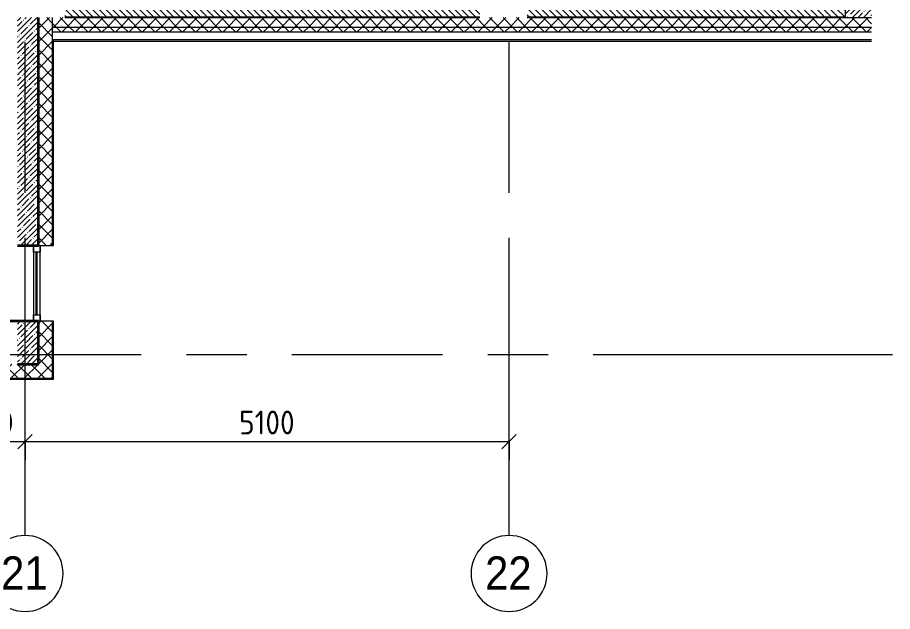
# Model space of a CAD drawing. Header units: millimetres. Extents: x 35861 to 236814, y -8553 to 29000.
# Drawn here: x 75480 to 84700, y -2706 to 3550 of the extents above; entities that cross this region are included whole.
import ezdxf

# ---------------------------------------------------------------- set-up
doc = ezdxf.new("R2010")
doc.units = ezdxf.units.MM
doc.linetypes.add('Осевая', pattern=[3175, 635, -476.25, 1587.5, -476.25])
for name, color, linetype, lineweight in [('A-ANNO-DIMS', 7, 'Continuous', 9), ('A-ANNO-DIMS-100', 7, 'Continuous', 9), ('A-GLAZ', 7, 'Continuous', 9), ('A-GLAZ-1', 7, 'Continuous', 13), ('A-WALL', 7, 'Continuous', 9), ('I-WALL', 7, 'Continuous', 9), ('S-COLS', 7, 'Continuous', 9), ('Оси', 7, 'Continuous', 9), ('Оси-1', 7, 'Continuous', 20), ('Оси-2', 7, 'Осевая', 9)]:
    doc.layers.add(name, color=color, linetype=linetype, lineweight=lineweight)
for name, color, linetype, lineweight, true_color in [('A-WALL-1', 7, 'Continuous', 35, 0x3c3c3c), ('A-WALL-2', 7, 'Continuous', 25, 0x3c3c3c), ('A-WALL-3', 7, 'Continuous', 13, 0x3c3c3c), ('A-WALL-FNSH-1', 7, 'Continuous', 9, 0x3c3c3c), ('A-WALL-FNSH-2', 7, 'Continuous', 13, 0x3c3c3c)]:
    doc.layers.add(name, color=color, linetype=linetype, lineweight=lineweight, true_color=true_color)
doc.styles.add('Arial', font='arial.ttf', dxfattribs={"width": 0.9, "height": 350})
doc.styles.add('ISOCPEUR', font='isocpeur.ttf', dxfattribs={"width": 0.9, "height": 250})
doc.dimstyles.new('ISO-2_5_0_9К_БОЛЬШОЙ', dxfattribs={"dimscale": 304.8, "dimtxt": 248.995294, "dimasz": 0.492126, "dimexe": 0.393701, "dimexo": 0.984252, "dimgap": 0, "dimtad": 1, "dimdec": 0, "dimrnd": 10, "dimzin": 0, "dimdsep": 46, "dimtxsty": 'ISOCPEUR', "dimblk1": 'OBLIQUE', "dimblk2": 'OBLIQUE', "dimsah": 1, "dimcen": 0.09, "dimdle": 0.393701, "dimazin": 0, "dimtfac": 1, "dimtdec": 4, "dimtix": 1, "dimtmove": 0, "dimatfit": 3, "dimfxl": 1, "dimtvp": 1, "dimtolj": 1, "dimtzin": 0, "dimarcsym": 2})
pattern_1 = [(45, (0, 0), (-70.71068, 70.71068), []), (135, (0, 0), (-70.71068, -70.71068), [])]

# ---------------------------------------------------------------- blocks, each defined once
blk = doc.blocks.new('120_Окно_СКБ_1Ст - 120_Окно_СКБ_1Ст 800х2500 EI30-23532001-План потолков с обозначением видов отделки и геометрии 1 этажа в осях 12 - 23')
at = {"layer": 'A-GLAZ'}
for p, q in [((400, -57), (-400, -57)), ((330, -87), (-330, -87)), ((-400, -127), (400, -127)), ((330, -97), (-330, -97))]:
    blk.add_line(p, q, dxfattribs=at)
at = {"layer": 'A-GLAZ-1'}
for p, q in [((-400, -127), (-400, -57)), ((-400, -57), (-330, -57)), ((-330, -57), (-330, -127)), ((330, -127), (330, -57)), ((330, -57), (400, -57)), ((400, -57), (400, -127)), ((-330, -127), (-400, -127)), ((400, -127), (330, -127))]:
    blk.add_line(p, q, dxfattribs=at)
blk = doc.blocks.new('BSC_Колонна _Прямоугольная - 500х500-V39-План потолков с обозначением видов отделки и геометрии 1 этажа в осях 12 - 23')
at = {"layer": 'S-COLS'}
h = blk.add_hatch(dxfattribs=at)
h.set_pattern_fill('FP_51', color=256, style=0, pattern_type=2)
h.set_pattern_definition([(45, (-84450, -3800), (-57.02463, 57.02463), []), (45, (-84392.975, -3800), (-57.02463, 57.02463), [100.806, -20.161, 3.353, -16.808])])
h.paths.add_polyline_path([(-250, -250), (30.2, -250), (30.2, 250), (-250, 250), (-250, -110.3)])
for p, q in [((30.2, 250), (-250, 250)), ((-250, 250), (-250, -250)), ((-250, -250), (30.2, -250))]:
    blk.add_line(p, q, dxfattribs=at)
blk = doc.blocks.new('Ось сетки - D8-29747960-План потолков с обозначением видов отделки и геометрии 1 этажа в осях 12 - 23')
at = {"layer": 'Оси-1'}
for start, end in [(360, 180), (180, 360)]:
    blk.add_arc((0, 0), 4, start, end, dxfattribs=at)
blk = doc.blocks.new('DIMBLOCK16-План потолков с обозначением видов отделки и геометрии 1 этажа в осях 12 - 23')
at = {"layer": 'A-ANNO-DIMS-100'}
for p, q in [((74860, -1111.4), (74860, -797.5)), ((75560, -1111.4), (75560, -797.5)), ((74860, -917.5), (75560, -917.5)), ((74860, -917.5), (74860, -1111.4)), ((75560, -917.5), (75560, -1111.4))]:
    blk.add_line(p, q, dxfattribs=at)
at = {"layer": 'A-ANNO-DIMS-100', "lineweight": 20}
for p, q in [((74860, -917.5), (74785, -992.5)), ((74860, -917.5), (74935, -842.5)), ((75560, -917.5), (75485, -992.5)), ((75560, -917.5), (75635, -842.5))]:
    blk.add_line(p, q, dxfattribs=at)
at = {"layer": 'A-ANNO-DIMS-100', "color": 0, "insert": (74973, -590.9), "char_height": 250, "width": 568.858, "attachment_point": 1, "line_spacing_factor": 1.149209, "style": 'ISOCPEUR'}
blk.add_mtext('700', dxfattribs=at)
blk = doc.blocks.new('_Oblique')
at = {"color": 0, "linetype": 'ByBlock', "lineweight": -2}
blk.add_line((-0.5, -0.5), (0.5, 0.5), dxfattribs=at)
blk = doc.blocks.new('DIMBLOCK17-План потолков с обозначением видов отделки и геометрии 1 этажа в осях 12 - 23')
at = {"layer": 'A-ANNO-DIMS-100'}
for p, q in [((75560, -1111.4), (75560, -797.5)), ((80660, -1111.4), (80660, -797.5)), ((75560, -917.5), (80660, -917.5)), ((75560, -917.5), (75560, -1111.4)), ((80660, -917.5), (80660, -1111.4))]:
    blk.add_line(p, q, dxfattribs=at)
at = {"layer": 'A-ANNO-DIMS-100', "lineweight": 20}
for p, q in [((75560, -917.5), (75485, -992.5)), ((75560, -917.5), (75635, -842.5)), ((80660, -917.5), (80585, -992.5)), ((80660, -917.5), (80735, -842.5))]:
    blk.add_line(p, q, dxfattribs=at)
at = {"layer": 'A-ANNO-DIMS-100', "color": 0, "insert": (77815.5, -590.9), "char_height": 250, "width": 706.764, "attachment_point": 1, "line_spacing_factor": 1.149209, "style": 'ISOCPEUR'}
blk.add_mtext('5100', dxfattribs=at)

msp = doc.modelspace()

# ---------------------------------------------------------------- hatches: boundary and pattern name
at = {"layer": 'A-WALL'}
h = msp.add_hatch(dxfattribs=at)
h.set_pattern_fill('FP_34', color=256, style=0, pattern_type=2)
h.set_pattern_definition([(135, (0, 0), (-35.35534, -35.35534), [])])
h.paths.add_polyline_path([(84200, 3550), (84200, 3750), (80850, 3750), (80850, 3550)])
h.paths.add_polyline_path([(80350, 3550), (80350, 3750), (75980, 3750), (75980, 3550), (78707.1, 3550)])
h = msp.add_hatch(dxfattribs=at)
h.set_pattern_fill('FP_17', color=256, style=0, pattern_type=2)
h.set_pattern_definition(pattern_1)
h.paths.add_polyline_path([(75700, -250), (75850, -250), (75850, 350), (75700, 350), (75700, -100)])
h.paths.add_polyline_path([(75700, 1150), (75850, 1150), (75850, 3550), (75700, 3550), (75700, 1524.5)])
h = msp.add_hatch(dxfattribs=at)
h.set_pattern_fill('FP_17', color=256, style=0, pattern_type=2)
h.set_pattern_definition(pattern_1)
h.paths.add_polyline_path([(84480.2, 3450), (84480.2, 3550), (75850, 3550), (75850, 3450), (78707.1, 3450)])
h = msp.add_hatch(dxfattribs=at)
h.set_pattern_fill('FP_17', color=256, style=0, pattern_type=2)
h.set_pattern_definition(pattern_1)
h.paths.add_polyline_path([(84480.2, 3400), (84480.2, 3450), (75850, 3450), (75850, 3400), (78707.1, 3400)])
h = msp.add_hatch(dxfattribs=at)
h.set_pattern_fill('FP_17', color=256, style=0, pattern_type=2)
h.set_pattern_definition(pattern_1)
h.paths.add_polyline_path([(75098.9, -250), (75700, -250), (75700, -100), (38742.7, -100), (38742.7, -250), (74377.2, -250)])
at = {"layer": 'I-WALL'}
h = msp.add_hatch(dxfattribs=at)
h.set_pattern_fill('FP_1', color=256, style=0, pattern_type=2)
h.set_pattern_definition([(45, (0, 0), (-57.02463, 57.02463), []), (45, (57.025, 0), (-57.02463, 57.02463), [100.806, -20.161, 3.353, -16.808])])
h.paths.add_polyline_path([(75700, -100), (75700, 350), (75480, 350), (75480, -100)])
h.paths.add_polyline_path([(75700, 1150), (75700, 3550), (75480, 3550), (75480, 1150)])

# ---------------------------------------------------------------- linework, layer by layer
at = {"layer": 'A-WALL'}
for p, q in [((75850, 1150), (75850, 3550)), ((75850, 3450), (84480.2, 3450)), ((75850, 3400), (84480.2, 3400)), ((75850, 3320), (75853, 3320)), ((75858, 3320), (75858, 3300)), ((75850, -250), (75850, 350)), ((38742.7, -250), (75850, -250))]:
    msp.add_line(p, q, dxfattribs=at)
at = {"layer": 'A-WALL-1'}
for p, q in [((75700, 1150), (75700, 3550)), ((75480, 1150), (75700, 1150)), ((75700, 350), (75320, 350)), ((75700, -100), (75700, 350)), ((75480, -100), (75700, -100))]:
    msp.add_line(p, q, dxfattribs=at)
at = {"layer": 'A-WALL-2'}
for p, q in [((80350, 3550), (75980, 3550)), ((84200, 3550), (80850, 3550))]:
    msp.add_line(p, q, dxfattribs=at)
at = {"layer": 'A-WALL-3'}
for p, q in [((75853, 3320), (84480.2, 3320)), ((75700, 1150), (75850, 1150)), ((75850, 350), (75700, 350)), ((75700, -100), (75480, -100))]:
    msp.add_line(p, q, dxfattribs=at)
at = {"layer": 'A-WALL-FNSH-1'}
for p, q in [((75858, 3300), (84480.2, 3300)), ((75858, 1150), (75858, 3300)), ((75853, 1150), (75858, 1150)), ((75858, 350), (75853, 350)), ((75858, -258), (75858, 350)), ((38742.7, -258), (75858, -258))]:
    msp.add_line(p, q, dxfattribs=at)
at = {"layer": 'A-WALL-FNSH-2'}
for p, q in [((75853, 1150), (75853, 3320)), ((75850, 1150), (75853, 1150)), ((75853, 350), (75850, 350)), ((75853, -253), (75853, 350)), ((38742.7, -253), (75853, -253))]:
    msp.add_line(p, q, dxfattribs=at)
at = {"layer": 'Оси'}
for p, q in [((75560, -1906.3), (75560, 593.7)), ((80660, -1906.3), (80660, 593.7)), ((82200, 0), (84700, 0))]:
    msp.add_line(p, q, dxfattribs=at)
at = {"layer": 'Оси-2'}
for p, q in [((75560, 593.7), (75560, 25078.1)), ((80660, 593.7), (80660, 24890.1)), ((39160.8, 0), (82200, 0))]:
    msp.add_line(p, q, dxfattribs=at)

# ---------------------------------------------------------------- block references
at = {"layer": 'A-GLAZ', "rotation": 270}
msp.add_blockref('120_Окно_СКБ_1Ст - 120_Окно_СКБ_1Ст 800х2500 EI30-23532001-План потолков с обозначением видов отделки и геометрии 1 этажа в осях 12 - 23', (75775, 750), dxfattribs=at)
at = {"layer": 'S-COLS'}
msp.add_blockref('BSC_Колонна _Прямоугольная - 500х500-V39-План потолков с обозначением видов отделки и геометрии 1 этажа в осях 12 - 23', (84450, 3800), dxfattribs=at)
at = {"layer": 'Оси-1', "xscale": 99.99999999999993, "yscale": 99.99999999999993, "zscale": 99.99999999999993}
for p in [(75560, -2306.3), (80660, -2306.3)]:
    msp.add_blockref('Ось сетки - D8-29747960-План потолков с обозначением видов отделки и геометрии 1 этажа в осях 12 - 23', p, dxfattribs=at)

# ---------------------------------------------------------------- texts
at = {"layer": 'Оси', "char_height": 350, "width": 606.076, "attachment_point": 1, "style": 'Arial'}
for s, insert in [('21', (75307.4, -2125.6)), ('22', (80407.4, -2125.6))]:
    msp.add_mtext(s, dxfattribs=dict(at, insert=insert))

# ---------------------------------------------------------------- dimensions: what is measured, and where the dimension line sits
at = {"layer": 'A-ANNO-DIMS'}
for base, p1, p2, override, picture, middle in [((75560, -917.5), (74860, -811.4), (75560, -811.4), {"dimpost": '<>', "dimfxl": 700}, 'DIMBLOCK16-План потолков с обозначением видов отделки и геометрии 1 этажа в осях 12 - 23', (75210, -792.5)), ((80660, -917.5), (75560, -811.4), (80660, -811.4), {"dimpost": '<>', "dimfxl": 5100}, 'DIMBLOCK17-План потолков с обозначением видов отделки и геометрии 1 этажа в осях 12 - 23', (78110, -792.5))]:
    dim = msp.add_linear_dim(base=base, p1=p1, p2=p2, dimstyle='ISO-2_5_0_9К_БОЛЬШОЙ', override=override, dxfattribs=at)
    dim.commit()
    dim.dimension.update_dxf_attribs({"geometry": picture, "text_midpoint": middle})

doc.saveas('drawing.dxf')
